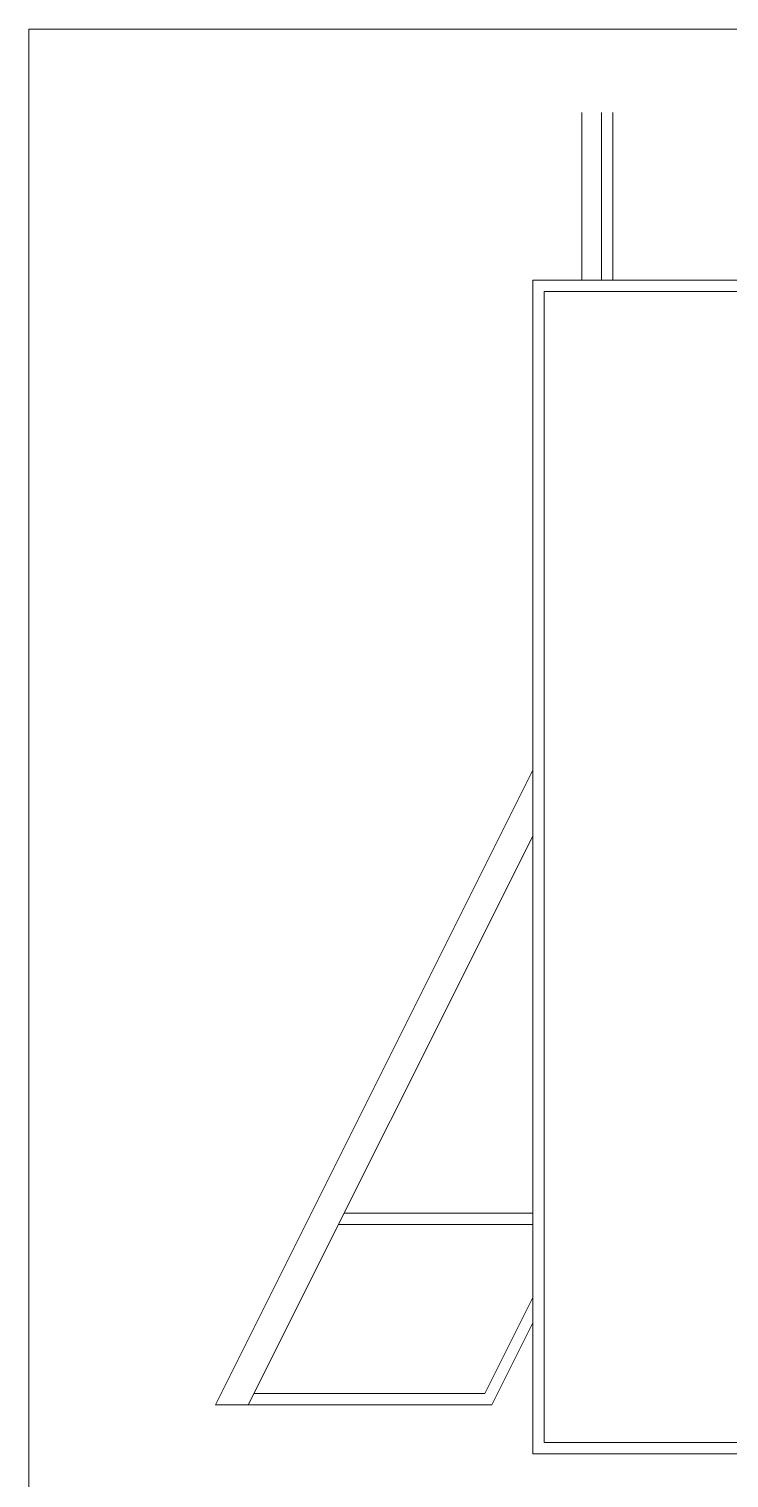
# Model space of a CAD drawing. Extents: x -14808 to 281570, y -29214 to 19989.
# Drawn here: x -14808 to -563, y -9519 to 19989 of the extents above; entities that cross this region are included whole.
import ezdxf

# ---------------------------------------------------------------- set-up
doc = ezdxf.new("R2010")
doc.units = 0
doc.header["$LTSCALE"] = 0.25
doc.linetypes.add('HIDDEN', pattern=[9.525, 6.35, -3.175])
for name, color, linetype, lineweight in [('E-POWR-FLOR-CNDT', 6, 'HIDDEN', 25), ('Frame', 254, 'Continuous', 9), ('Proj', 7, 'Continuous', 5)]:
    doc.layers.add(name, color=color, linetype=linetype, lineweight=lineweight)

# ---------------------------------------------------------------- blocks, each defined once
blk = doc.blocks.new('A$C87dc0f25')
at = {"layer": 'Frame', "color": 252}
for p, q in [((60169, 28015, 0), (-9418, 28015, 0)), ((-9418, 28015, 0), (-9418, -21188, 0))]:
    blk.add_line(p, q, dxfattribs=at)
at = {"layer": 'Proj', "color": 251}
for p, q in [((1835, 22900), (1835, 26315)), ((1835, 22900), (1835, 26315)), ((2235, 22900), (2235, 26315)), ((2235, 22900), (2235, 26315)), ((2465, 22900), (2465, 26315)), ((2465, 22900), (2465, 26315)), ((-3005, 3900), (835, 3900)), ((-3005, 3900), (835, 3900)), ((-3120, 3670), (835, 3670)), ((-3120, 3670), (835, 3670))]:
    blk.add_line(p, q, dxfattribs=at)
for points in [[(52855, 9970), (52855, -1000), (835, -1000), (835, 22900), (52255, 22900)], [(52625, 9970), (52625, -770), (1065, -770), (1065, 22670), (52255, 22670)], [(835, 12921), (-5625, 0), (-4955, 0), (835, 11579)], [(835, 12921), (-5625, 0), (-4955, 0), (835, 11579)], [(-4840, 230), (-142, 230), (835, 2184)], [(-4840, 230), (-142, 230), (835, 2184)], [(-4955, 0), (0, 0), (835, 1670)], [(-4955, 0), (0, 0), (835, 1670)]]:
    blk.add_lwpolyline(points, dxfattribs=at)

msp = doc.modelspace()

# ---------------------------------------------------------------- block references
at = {"layer": 'E-POWR-FLOR-CNDT'}
msp.add_blockref('A$C87dc0f25', (-5390, -8027), dxfattribs=at)

doc.saveas('drawing.dxf')
